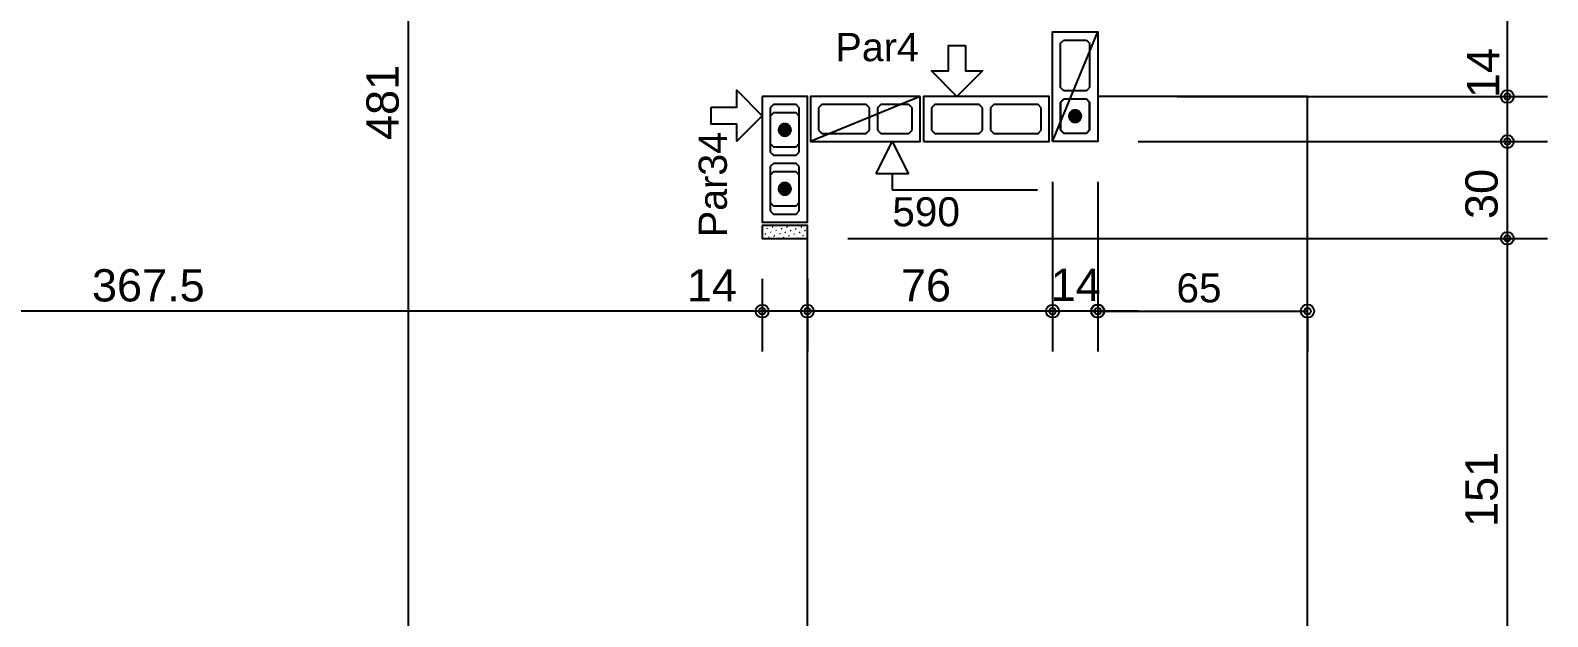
# Model space of a CAD drawing. Extents: x 0 to 119, y 0 to 84.
# Drawn here: x 39.53 to 48.93, y 64.18 to 67.82 of the extents above; entities that cross this region are included whole.
import ezdxf

# ---------------------------------------------------------------- set-up
doc = ezdxf.new("R2010")
doc.units = 0
doc.header["$MEASUREMENT"] = 0
doc.linetypes.add('ESTILO_TQS_0003', pattern=[1.5, 0.5, -0.4, 0.1, -0.5])
doc.linetypes.add('ESTILO_TQS_0005', pattern=[0.4, 0.3, -0.1])
for name, color, linetype in [('20', 1, 'CONTINUOUS'), ('27', 250, 'CONTINUOUS'), ('3', 7, 'CONTINUOUS'), ('35', 255, 'CONTINUOUS')]:
    doc.layers.add(name, color=color, linetype=linetype)
doc.styles.add('TQS_ARIAL', font='arial.ttf')

msp = doc.modelspace()

# ---------------------------------------------------------------- linework, layer by layer
at = {"layer": '20', "color": 1, "linetype": 'Continuous'}
for p, q in [((44.770283, 66.92668), (44.870283, 67.12668)), ((44.870283, 67.12668), (44.970283, 66.92668)), ((44.970283, 66.92668), (44.770283, 66.92668)), ((44.870283, 66.92668), (44.870283, 66.82668)), ((44.870283, 66.82668), (45.770283, 66.82668))]:
    msp.add_line(p, q, dxfattribs=at)
at = {"layer": '27', "color": 250, "linetype": 'ESTILO_TQS_0005'}
for points in [[(45.93366, 67.44168), (45.91366, 67.46168), (45.91366, 67.73668), (45.93366, 67.75668), (46.07366, 67.75668), (46.09366, 67.73668), (46.09366, 67.46168), (46.07366, 67.44168), (45.93366, 67.44168)], [(44.133704, 67.356678), (44.113704, 67.336678), (44.113704, 67.061678), (44.133704, 67.041678), (44.273704, 67.041678), (44.293704, 67.061678), (44.293704, 67.336678), (44.273704, 67.356678), (44.133704, 67.356678)], [(44.728704, 67.33668), (44.708704, 67.35668), (44.433704, 67.35668), (44.413704, 67.33668), (44.413704, 67.19668), (44.433704, 67.17668), (44.708704, 67.17668), (44.728704, 67.19668), (44.728704, 67.33668)], [(44.993704, 67.33668), (44.973704, 67.35668), (44.798704, 67.35668), (44.778704, 67.33668), (44.778704, 67.19668), (44.798704, 67.17668), (44.973704, 67.17668), (44.993704, 67.19668), (44.993704, 67.33668)], [(45.113704, 67.19668), (45.133704, 67.17668), (45.408704, 67.17668), (45.428704, 67.19668), (45.428704, 67.33668), (45.408704, 67.35668), (45.133704, 67.35668), (45.113704, 67.33668), (45.113704, 67.19668)], [(45.478704, 67.19668), (45.498704, 67.17668), (45.773704, 67.17668), (45.793704, 67.19668), (45.793704, 67.33668), (45.773704, 67.35668), (45.498704, 67.35668), (45.478704, 67.33668), (45.478704, 67.19668)], [(45.93366, 67.17668), (45.91366, 67.19668), (45.91366, 67.37168), (45.93366, 67.39168), (46.07366, 67.39168), (46.09366, 67.37168), (46.09366, 67.19668), (46.07366, 67.17668), (45.93366, 67.17668)], [(44.133704, 66.991678), (44.113704, 66.971678), (44.113704, 66.696678), (44.133704, 66.676678), (44.273704, 66.676678), (44.293704, 66.696678), (44.293704, 66.971678), (44.273704, 66.991678), (44.133704, 66.991678)]]:
    msp.add_lwpolyline(points, dxfattribs=at)
at = {"layer": '3', "color": 7, "linetype": 'Continuous'}
for p, q in [((45.86366, 67.12668), (46.14366, 67.80668)), ((45.043704, 67.40668), (44.363704, 67.12668)), ((45.93366, 67.38918), (45.91366, 67.36918)), ((45.91366, 67.36918), (45.91366, 67.19918)), ((46.07366, 67.38918), (45.93366, 67.38918)), ((46.09366, 67.36918), (46.07366, 67.38918)), ((46.09366, 67.19918), (46.09366, 67.36918)), ((44.133704, 67.304178), (44.113704, 67.284178)), ((44.113704, 67.284178), (44.113704, 67.114178)), ((44.273704, 67.304178), (44.133704, 67.304178)), ((44.293704, 67.284178), (44.273704, 67.304178)), ((44.293704, 67.114178), (44.293704, 67.284178)), ((45.91366, 67.19918), (45.93366, 67.17918)), ((45.93366, 67.17918), (46.07366, 67.17918)), ((46.07366, 67.17918), (46.09366, 67.19918)), ((44.113704, 67.114178), (44.133704, 67.094178)), ((44.133704, 67.094178), (44.273704, 67.094178)), ((44.273704, 67.094178), (44.293704, 67.114178)), ((44.133704, 66.939178), (44.113704, 66.919178)), ((44.113704, 66.919178), (44.113704, 66.749178)), ((44.273704, 66.939178), (44.133704, 66.939178)), ((44.293704, 66.919178), (44.273704, 66.939178)), ((44.293704, 66.749178), (44.293704, 66.919178)), ((44.113704, 66.749178), (44.133704, 66.729178)), ((44.133704, 66.729178), (44.273704, 66.729178)), ((44.273704, 66.729178), (44.293704, 66.749178)), ((44.075316, 66.606678), (44.075316, 66.606678)), ((44.079961, 66.602034), (44.079961, 66.602034)), ((44.11951, 66.606678), (44.11951, 66.606678)), ((44.125304, 66.600885), (44.128839, 66.597349)), ((44.163704, 66.606678), (44.163704, 66.606678)), ((44.207898, 66.606678), (44.207898, 66.606678)), ((44.214399, 66.600177), (44.217935, 66.596642)), ((44.252093, 66.606678), (44.252093, 66.606678)), ((44.296287, 66.606678), (44.296287, 66.606678)), ((44.303141, 66.599824), (44.306677, 66.596288)), ((44.340481, 66.606678), (44.340481, 66.606678)), ((44.063704, 66.574096), (44.063704, 66.574096)), ((44.063704, 66.529902), (44.063704, 66.529902)), ((44.080756, 66.557044), (44.084292, 66.553508)), ((44.091805, 66.59019), (44.09534, 66.586654)), ((44.103207, 66.534593), (44.106742, 66.531058)), ((44.114255, 66.567739), (44.117791, 66.564203)), ((44.136706, 66.545288), (44.140241, 66.541753)), ((44.141832, 66.584356), (44.141832, 66.584356)), ((44.147754, 66.578434), (44.15129, 66.574898)), ((44.170205, 66.555983), (44.173741, 66.552448)), ((44.181254, 66.589129), (44.184789, 66.585593)), ((44.192656, 66.533533), (44.196191, 66.529997)), ((44.203704, 66.566678), (44.20724, 66.563143)), ((44.226155, 66.544228), (44.22969, 66.540692)), ((44.23685, 66.577727), (44.240385, 66.574191)), ((44.259301, 66.555276), (44.262836, 66.551741)), ((44.265576, 66.549001), (44.265576, 66.549001)), ((44.269996, 66.588775), (44.273531, 66.58524)), ((44.281751, 66.532826), (44.285287, 66.52929)), ((44.292446, 66.566325), (44.295982, 66.562789)), ((44.314897, 66.543874), (44.318432, 66.540339)), ((44.325592, 66.577373), (44.329127, 66.573838)), ((44.327448, 66.531323), (44.327448, 66.531323)), ((44.343704, 63.506681), (44.343704, 66.526678))]:
    msp.add_line(p, q, dxfattribs=at)
for points in [[(45.86366, 67.12668), (45.86366, 67.80668), (46.14366, 67.80668), (46.14366, 67.12668), (45.86366, 67.12668)], [(45.323862, 67.722627), (45.323862, 67.564654), (45.429178, 67.564654), (45.271204, 67.40668), (45.113231, 67.564654), (45.218546, 67.564654), (45.218546, 67.722627), (45.323862, 67.722627)], [(43.747757, 67.340001), (43.905731, 67.340001), (43.905731, 67.445317), (44.063704, 67.287343), (43.905731, 67.12937), (43.905731, 67.234685), (43.747757, 67.234685), (43.747757, 67.340001)], [(44.063704, 67.406678), (44.063704, 66.626678), (44.343704, 66.626678), (44.343704, 67.406678), (44.063704, 67.406678)], [(45.043704, 67.40668), (44.363704, 67.40668), (44.363704, 67.12668), (45.043704, 67.12668), (45.043704, 67.40668)], [(45.063704, 67.12668), (45.843704, 67.12668), (45.843704, 67.40668), (45.063704, 67.40668), (45.063704, 67.12668)], [(46.543704, 62.326684), (47.443704, 62.326684), (47.443704, 67.406684), (46.14366, 67.406677)], [(46.00366, 67.28478), (46.003721, 67.284777), (46.003781, 67.284768), (46.00384, 67.284752), (46.003897, 67.284731), (46.003951, 67.284705), (46.004003, 67.284672), (46.004051, 67.284635), (46.004095, 67.284593), (46.004134, 67.284547), (46.004169, 67.284497), (46.004199, 67.284444), (46.004223, 67.284388), (46.004241, 67.28433), (46.004253, 67.284271), (46.004259, 67.28421), (46.004259, 67.28415), (46.004253, 67.284089), (46.004241, 67.28403), (46.004223, 67.283972), (46.004199, 67.283916), (46.004169, 67.283863), (46.004134, 67.283813), (46.004095, 67.283767), (46.004051, 67.283725), (46.004003, 67.283688), (46.003951, 67.283655), (46.003897, 67.283629), (46.00384, 67.283608), (46.003781, 67.283592), (46.003721, 67.283583), (46.00366, 67.28358), (46.00366, 67.32198), (45.999836, 67.321786), (45.996051, 67.321206), (45.992344, 67.320246), (45.988753, 67.318917), (45.985316, 67.31723), (45.982066, 67.315205), (45.979038, 67.312861), (45.976263, 67.310223), (45.973769, 67.307318), (45.971581, 67.304175), (45.969723, 67.300827), (45.968213, 67.297308), (45.967067, 67.293655), (45.966296, 67.289904), (45.965909, 67.286095), (45.965909, 67.282265), (45.966296, 67.278456), (45.967067, 67.274705), (45.968213, 67.271052), (45.969723, 67.267533), (45.971581, 67.264185), (45.973769, 67.261042), (45.976263, 67.258137), (45.979038, 67.255499), (45.982066, 67.253155), (45.985316, 67.25113), (45.988753, 67.249443), (45.992344, 67.248114), (45.996051, 67.247154), (45.999836, 67.246574), (46.00366, 67.24638), (46.00366, 67.28478)], [(46.00366, 67.28358), (46.003599, 67.283583), (46.003539, 67.283592), (46.00348, 67.283608), (46.003423, 67.283629), (46.003369, 67.283655), (46.003317, 67.283688), (46.003269, 67.283725), (46.003225, 67.283767), (46.003186, 67.283813), (46.003151, 67.283863), (46.003121, 67.283916), (46.003097, 67.283972), (46.003079, 67.28403), (46.003067, 67.284089), (46.003061, 67.28415), (46.003061, 67.28421), (46.003067, 67.284271), (46.003079, 67.28433), (46.003097, 67.284388), (46.003121, 67.284444), (46.003151, 67.284497), (46.003186, 67.284547), (46.003225, 67.284593), (46.003269, 67.284635), (46.003317, 67.284672), (46.003369, 67.284705), (46.003423, 67.284731), (46.00348, 67.284752), (46.003539, 67.284768), (46.003599, 67.284777), (46.00366, 67.28478), (46.00366, 67.24638), (46.007484, 67.246574), (46.011269, 67.247154), (46.014976, 67.248114), (46.018567, 67.249443), (46.022004, 67.25113), (46.025254, 67.253155), (46.028282, 67.255499), (46.031057, 67.258137), (46.033551, 67.261042), (46.035739, 67.264185), (46.037597, 67.267533), (46.039107, 67.271052), (46.040253, 67.274705), (46.041024, 67.278456), (46.041411, 67.282265), (46.041411, 67.286095), (46.041024, 67.289904), (46.040253, 67.293655), (46.039107, 67.297308), (46.037597, 67.300827), (46.035739, 67.304175), (46.033551, 67.307318), (46.031057, 67.310223), (46.028282, 67.312861), (46.025254, 67.315205), (46.022004, 67.31723), (46.018567, 67.318917), (46.014976, 67.320246), (46.011269, 67.321206), (46.007484, 67.321786), (46.00366, 67.32198), (46.00366, 67.28358)], [(44.203704, 67.199778), (44.203765, 67.199775), (44.203825, 67.199766), (44.203884, 67.199751), (44.203941, 67.19973), (44.203995, 67.199703), (44.204047, 67.199671), (44.204095, 67.199634), (44.204139, 67.199592), (44.204179, 67.199546), (44.204213, 67.199496), (44.204243, 67.199443), (44.204267, 67.199387), (44.204285, 67.199329), (44.204297, 67.199269), (44.204304, 67.199209), (44.204304, 67.199148), (44.204297, 67.199087), (44.204285, 67.199028), (44.204267, 67.19897), (44.204243, 67.198914), (44.204213, 67.198861), (44.204179, 67.198811), (44.204139, 67.198765), (44.204095, 67.198723), (44.204047, 67.198686), (44.203995, 67.198654), (44.203941, 67.198627), (44.203884, 67.198606), (44.203825, 67.198591), (44.203765, 67.198581), (44.203704, 67.198578), (44.203704, 67.236978), (44.19988, 67.236784), (44.196095, 67.236205), (44.192388, 67.235245), (44.188798, 67.233915), (44.18536, 67.232229), (44.18211, 67.230203), (44.179082, 67.227859), (44.176307, 67.225221), (44.173813, 67.222316), (44.171626, 67.219173), (44.169767, 67.215825), (44.168257, 67.212306), (44.167111, 67.208653), (44.16634, 67.204902), (44.165953, 67.201093), (44.165953, 67.197264), (44.16634, 67.193454), (44.167111, 67.189704), (44.168257, 67.18605), (44.169767, 67.182531), (44.171626, 67.179183), (44.173813, 67.176041), (44.176307, 67.173135), (44.179082, 67.170497), (44.18211, 67.168153), (44.18536, 67.166128), (44.188798, 67.164442), (44.192388, 67.163112), (44.196095, 67.162152), (44.19988, 67.161572), (44.203704, 67.161378), (44.203704, 67.199778)], [(44.203704, 67.198578), (44.203644, 67.198581), (44.203584, 67.198591), (44.203525, 67.198606), (44.203468, 67.198627), (44.203413, 67.198654), (44.203362, 67.198686), (44.203313, 67.198723), (44.203269, 67.198765), (44.20323, 67.198811), (44.203195, 67.198861), (44.203166, 67.198914), (44.203142, 67.19897), (44.203123, 67.199028), (44.203111, 67.199087), (44.203105, 67.199148), (44.203105, 67.199209), (44.203111, 67.199269), (44.203123, 67.199329), (44.203142, 67.199387), (44.203166, 67.199443), (44.203195, 67.199496), (44.20323, 67.199546), (44.203269, 67.199592), (44.203313, 67.199634), (44.203362, 67.199671), (44.203413, 67.199703), (44.203468, 67.19973), (44.203525, 67.199751), (44.203584, 67.199766), (44.203644, 67.199775), (44.203704, 67.199778), (44.203704, 67.161378), (44.207528, 67.161572), (44.211313, 67.162152), (44.21502, 67.163112), (44.218611, 67.164442), (44.222049, 67.166128), (44.225298, 67.168153), (44.228326, 67.170497), (44.231101, 67.173135), (44.233596, 67.176041), (44.235783, 67.179183), (44.237641, 67.182531), (44.239151, 67.18605), (44.240298, 67.189704), (44.241068, 67.193454), (44.241456, 67.197264), (44.241456, 67.201093), (44.241068, 67.204902), (44.240298, 67.208653), (44.239151, 67.212306), (44.237641, 67.215825), (44.235783, 67.219173), (44.233596, 67.222316), (44.231101, 67.225221), (44.228326, 67.227859), (44.225298, 67.230203), (44.222049, 67.232229), (44.218611, 67.233915), (44.21502, 67.235245), (44.211313, 67.236205), (44.207528, 67.236784), (44.203704, 67.236978), (44.203704, 67.198578)], [(44.203704, 66.834778), (44.203765, 66.834775), (44.203825, 66.834766), (44.203884, 66.834751), (44.203941, 66.83473), (44.203995, 66.834703), (44.204047, 66.834671), (44.204095, 66.834634), (44.204139, 66.834592), (44.204179, 66.834546), (44.204213, 66.834496), (44.204243, 66.834443), (44.204267, 66.834387), (44.204285, 66.834329), (44.204297, 66.834269), (44.204304, 66.834209), (44.204304, 66.834148), (44.204297, 66.834087), (44.204285, 66.834028), (44.204267, 66.83397), (44.204243, 66.833914), (44.204213, 66.833861), (44.204179, 66.833811), (44.204139, 66.833765), (44.204095, 66.833723), (44.204047, 66.833686), (44.203995, 66.833654), (44.203941, 66.833627), (44.203884, 66.833606), (44.203825, 66.833591), (44.203765, 66.833581), (44.203704, 66.833578), (44.203704, 66.871978), (44.19988, 66.871784), (44.196095, 66.871205), (44.192388, 66.870245), (44.188798, 66.868915), (44.18536, 66.867229), (44.18211, 66.865203), (44.179082, 66.862859), (44.176307, 66.860221), (44.173813, 66.857316), (44.171626, 66.854173), (44.169767, 66.850825), (44.168257, 66.847306), (44.167111, 66.843653), (44.16634, 66.839902), (44.165953, 66.836093), (44.165953, 66.832264), (44.16634, 66.828454), (44.167111, 66.824704), (44.168257, 66.82105), (44.169767, 66.817531), (44.171626, 66.814183), (44.173813, 66.811041), (44.176307, 66.808135), (44.179082, 66.805497), (44.18211, 66.803153), (44.18536, 66.801128), (44.188798, 66.799442), (44.192388, 66.798112), (44.196095, 66.797152), (44.19988, 66.796572), (44.203704, 66.796378), (44.203704, 66.834778)], [(44.203704, 66.833578), (44.203644, 66.833581), (44.203584, 66.833591), (44.203525, 66.833606), (44.203468, 66.833627), (44.203413, 66.833654), (44.203362, 66.833686), (44.203313, 66.833723), (44.203269, 66.833765), (44.20323, 66.833811), (44.203195, 66.833861), (44.203166, 66.833914), (44.203142, 66.83397), (44.203123, 66.834028), (44.203111, 66.834087), (44.203105, 66.834148), (44.203105, 66.834209), (44.203111, 66.834269), (44.203123, 66.834329), (44.203142, 66.834387), (44.203166, 66.834443), (44.203195, 66.834496), (44.20323, 66.834546), (44.203269, 66.834592), (44.203313, 66.834634), (44.203362, 66.834671), (44.203413, 66.834703), (44.203468, 66.83473), (44.203525, 66.834751), (44.203584, 66.834766), (44.203644, 66.834775), (44.203704, 66.834778), (44.203704, 66.796378), (44.207528, 66.796572), (44.211313, 66.797152), (44.21502, 66.798112), (44.218611, 66.799442), (44.222049, 66.801128), (44.225298, 66.803153), (44.228326, 66.805497), (44.231101, 66.808135), (44.233596, 66.811041), (44.235783, 66.814183), (44.237641, 66.817531), (44.239151, 66.82105), (44.240298, 66.824704), (44.241068, 66.828454), (44.241456, 66.832264), (44.241456, 66.836093), (44.241068, 66.839902), (44.240298, 66.843653), (44.239151, 66.847306), (44.237641, 66.850825), (44.235783, 66.854173), (44.233596, 66.857316), (44.231101, 66.860221), (44.228326, 66.862859), (44.225298, 66.865203), (44.222049, 66.867229), (44.218611, 66.868915), (44.21502, 66.870245), (44.211313, 66.871205), (44.207528, 66.871784), (44.203704, 66.871978), (44.203704, 66.833578)], [(44.063704, 66.606678), (44.063704, 66.526678), (44.343704, 66.526678), (44.343704, 66.606678), (44.063704, 66.606678)]]:
    msp.add_lwpolyline(points, dxfattribs=at)
for centre in [(46.00366, 67.28418), (44.203704, 67.199178), (44.203704, 66.834178)]:
    msp.add_circle(centre, 0.0372, dxfattribs=at)
for points in [[(45.965909, 67.286095), (45.965909, 67.282265), (45.966296, 67.289904)], [(45.965909, 67.282265), (45.966296, 67.278456), (45.966296, 67.289904)], [(45.966296, 67.289904), (45.966296, 67.278456), (45.967067, 67.293655)], [(45.966296, 67.278456), (45.967067, 67.274705), (45.967067, 67.293655)], [(45.967067, 67.293655), (45.967067, 67.274705), (45.968213, 67.297308)], [(45.967067, 67.274705), (45.968213, 67.271052), (45.968213, 67.297308)], [(45.968213, 67.297308), (45.968213, 67.271052), (45.969723, 67.300827)], [(45.968213, 67.271052), (45.969723, 67.267533), (45.969723, 67.300827)], [(45.969723, 67.300827), (45.969723, 67.267533), (45.971581, 67.304175)], [(45.969723, 67.267533), (45.971581, 67.264185), (45.971581, 67.304175)], [(45.971581, 67.304175), (45.971581, 67.264185), (45.973769, 67.307318)], [(45.971581, 67.264185), (45.973769, 67.261042), (45.973769, 67.307318)], [(45.973769, 67.307318), (45.973769, 67.261042), (45.976263, 67.310223)], [(45.973769, 67.261042), (45.976263, 67.258137), (45.976263, 67.310223)], [(45.976263, 67.310223), (45.976263, 67.258137), (45.979038, 67.312861)], [(45.976263, 67.258137), (45.979038, 67.255499), (45.979038, 67.312861)], [(45.979038, 67.312861), (45.979038, 67.255499), (45.982066, 67.315205)], [(45.979038, 67.255499), (45.982066, 67.253155), (45.982066, 67.315205)], [(45.982066, 67.315205), (45.982066, 67.253155), (45.985316, 67.31723)], [(45.982066, 67.253155), (45.985316, 67.25113), (45.985316, 67.31723)], [(45.985316, 67.31723), (45.985316, 67.25113), (45.988753, 67.318917)], [(45.985316, 67.25113), (45.988753, 67.249443), (45.988753, 67.318917)], [(45.988753, 67.318917), (45.988753, 67.249443), (45.992344, 67.320246)], [(45.988753, 67.249443), (45.992344, 67.248114), (45.992344, 67.320246)], [(45.992344, 67.320246), (45.992344, 67.248114), (45.996051, 67.321206)], [(45.992344, 67.248114), (45.996051, 67.247154), (45.996051, 67.321206)], [(45.999836, 67.246574), (45.999836, 67.321786), (45.996051, 67.247154)], [(45.996051, 67.321206), (45.996051, 67.247154), (45.999836, 67.321786)], [(45.999836, 67.246574), (46.00366, 67.28478), (46.00366, 67.32198)], [(45.999836, 67.246574), (46.00366, 67.32198), (45.999836, 67.321786)], [(45.999836, 67.246574), (46.00366, 67.24638), (46.00366, 67.28478)], [(46.003225, 67.283767), (46.00366, 67.28358), (46.003186, 67.283813)], [(46.00366, 67.28358), (46.00366, 67.28358), (46.003186, 67.283813)], [(46.003186, 67.283813), (46.00366, 67.28358), (46.003186, 67.283813)], [(46.00366, 67.28358), (46.00366, 67.28358), (46.003186, 67.283813)], [(46.003186, 67.283813), (46.00366, 67.28358), (46.003186, 67.283813)], [(46.00366, 67.28358), (46.00366, 67.28358), (46.003186, 67.283813)], [(46.003269, 67.283725), (46.00366, 67.28358), (46.003225, 67.283767)], [(46.00366, 67.28358), (46.00366, 67.28358), (46.003225, 67.283767)], [(46.003225, 67.283767), (46.00366, 67.28358), (46.003225, 67.283767)], [(46.00366, 67.28358), (46.00366, 67.28358), (46.003225, 67.283767)], [(46.003317, 67.283688), (46.00366, 67.28358), (46.003269, 67.283725)], [(46.00366, 67.28358), (46.00366, 67.28358), (46.003269, 67.283725)], [(46.003369, 67.283655), (46.00366, 67.28358), (46.003317, 67.283688)], [(46.00366, 67.28358), (46.00366, 67.28358), (46.003317, 67.283688)], [(46.00348, 67.283608), (46.00366, 67.28358), (46.003369, 67.283655)], [(46.00366, 67.28358), (46.00366, 67.28358), (46.003369, 67.283655)], [(46.00366, 67.28358), (46.00366, 67.28358), (46.00348, 67.283608)], [(46.00366, 67.28358), (46.00366, 67.28358), (46.00348, 67.283608)], [(46.00366, 67.28358), (46.007484, 67.321786), (46.00366, 67.32198)], [(46.00366, 67.28358), (46.00366, 67.24638), (46.007484, 67.321786)], [(46.00366, 67.24638), (46.007484, 67.246574), (46.007484, 67.321786)], [(46.00366, 67.28478), (46.004134, 67.284547), (46.00366, 67.28478)], [(46.004134, 67.284547), (46.004134, 67.284547), (46.00366, 67.28478)], [(46.00366, 67.28478), (46.004134, 67.284547), (46.00366, 67.28478)], [(46.004134, 67.284547), (46.004134, 67.284547), (46.00366, 67.28478)], [(46.00366, 67.28478), (46.004134, 67.284547), (46.00366, 67.28478)], [(46.004134, 67.284547), (46.004095, 67.284593), (46.00366, 67.28478)], [(46.00366, 67.28478), (46.004095, 67.284593), (46.00366, 67.28478)], [(46.004095, 67.284593), (46.004095, 67.284593), (46.00366, 67.28478)], [(46.00366, 67.28478), (46.004095, 67.284593), (46.00366, 67.28478)], [(46.004095, 67.284593), (46.004051, 67.284635), (46.00366, 67.28478)], [(46.00366, 67.28478), (46.004051, 67.284635), (46.00366, 67.28478)], [(46.004051, 67.284635), (46.004003, 67.284672), (46.00366, 67.28478)], [(46.00366, 67.28478), (46.004003, 67.284672), (46.00366, 67.28478)], [(46.004003, 67.284672), (46.003951, 67.284705), (46.00366, 67.28478)], [(46.00366, 67.28478), (46.003951, 67.284705), (46.00366, 67.28478)], [(46.003951, 67.284705), (46.00384, 67.284752), (46.00366, 67.28478)], [(46.00366, 67.28478), (46.00384, 67.284752), (46.00366, 67.28478)], [(46.00384, 67.284752), (46.00366, 67.28478), (46.00366, 67.28478)], [(46.00366, 67.28478), (46.00366, 67.28478), (46.00366, 67.28478)], [(46.00366, 67.28478), (46.00366, 67.28478), (46.00366, 67.28478)], [(46.00366, 67.28478), (46.00366, 67.28478), (46.00366, 67.28478)], [(46.00366, 67.28478), (46.00366, 67.28478), (46.00366, 67.28478)], [(46.00366, 67.28478), (46.00366, 67.28478), (46.00366, 67.28478)], [(46.00366, 67.28478), (46.00366, 67.28478), (46.00366, 67.28478)], [(46.00366, 67.28478), (46.00366, 67.28478), (46.00366, 67.28478)], [(46.00366, 67.28478), (46.00366, 67.28478), (46.00366, 67.28478)], [(46.00366, 67.28478), (46.00366, 67.28478), (46.00366, 67.28478)], [(46.00366, 67.28478), (46.00366, 67.28478), (46.00366, 67.28478)], [(46.00366, 67.28478), (46.00366, 67.28478), (46.00366, 67.28478)], [(46.00366, 67.28478), (46.00366, 67.28478), (46.00366, 67.28478)], [(46.00366, 67.28358), (46.00366, 67.28358), (46.00366, 67.28358)], [(46.00366, 67.28358), (46.00366, 67.28358), (46.00366, 67.28358)], [(46.00366, 67.28358), (46.00366, 67.28358), (46.00366, 67.28358)], [(46.00366, 67.28358), (46.00366, 67.28358), (46.00366, 67.28358)], [(46.00366, 67.28358), (46.00366, 67.28358), (46.00366, 67.28358)], [(46.00366, 67.28358), (46.00366, 67.28358), (46.00366, 67.28358)], [(46.00366, 67.28358), (46.00366, 67.28358), (46.00366, 67.28358)], [(46.00366, 67.28358), (46.00366, 67.28358), (46.00366, 67.28358)], [(46.00366, 67.28358), (46.00366, 67.28358), (46.00366, 67.28358)], [(46.00366, 67.28358), (46.00366, 67.28358), (46.00366, 67.28358)], [(46.00366, 67.28358), (46.00366, 67.28358), (46.00366, 67.28358)], [(46.00366, 67.28358), (46.00366, 67.28358), (46.00366, 67.28358)], [(46.007484, 67.321786), (46.007484, 67.246574), (46.011269, 67.321206)], [(46.007484, 67.246574), (46.011269, 67.247154), (46.011269, 67.321206)], [(46.011269, 67.321206), (46.011269, 67.247154), (46.014976, 67.320246)], [(46.011269, 67.247154), (46.014976, 67.248114), (46.014976, 67.320246)], [(46.014976, 67.320246), (46.014976, 67.248114), (46.018567, 67.318917)], [(46.014976, 67.248114), (46.018567, 67.249443), (46.018567, 67.318917)], [(46.018567, 67.318917), (46.018567, 67.249443), (46.022004, 67.31723)], [(46.018567, 67.249443), (46.022004, 67.25113), (46.022004, 67.31723)], [(46.022004, 67.31723), (46.022004, 67.25113), (46.025254, 67.315205)], [(46.022004, 67.25113), (46.025254, 67.253155), (46.025254, 67.315205)], [(46.025254, 67.315205), (46.025254, 67.253155), (46.028282, 67.312861)], [(46.025254, 67.253155), (46.028282, 67.255499), (46.028282, 67.312861)], [(46.028282, 67.312861), (46.028282, 67.255499), (46.031057, 67.310223)], [(46.028282, 67.255499), (46.031057, 67.258137), (46.031057, 67.310223)], [(46.031057, 67.310223), (46.031057, 67.258137), (46.033551, 67.307318)], [(46.031057, 67.258137), (46.033551, 67.261042), (46.033551, 67.307318)], [(46.033551, 67.307318), (46.033551, 67.261042), (46.035739, 67.304175)], [(46.033551, 67.261042), (46.035739, 67.264185), (46.035739, 67.304175)], [(46.035739, 67.304175), (46.035739, 67.264185), (46.037597, 67.300827)], [(46.035739, 67.264185), (46.037597, 67.267533), (46.037597, 67.300827)], [(46.037597, 67.300827), (46.037597, 67.267533), (46.039107, 67.297308)], [(46.037597, 67.267533), (46.039107, 67.271052), (46.039107, 67.297308)], [(46.039107, 67.297308), (46.039107, 67.271052), (46.040253, 67.293655)], [(46.039107, 67.271052), (46.040253, 67.274705), (46.040253, 67.293655)], [(46.040253, 67.293655), (46.040253, 67.274705), (46.041024, 67.289904)], [(46.040253, 67.274705), (46.041024, 67.278456), (46.041024, 67.289904)], [(46.041024, 67.289904), (46.041024, 67.278456), (46.041411, 67.286095)], [(46.041024, 67.278456), (46.041411, 67.282265), (46.041411, 67.286095)], [(44.165953, 67.201093), (44.165953, 67.197264), (44.16634, 67.204902)], [(44.165953, 67.197264), (44.16634, 67.193454), (44.16634, 67.204902)], [(44.16634, 67.204902), (44.16634, 67.193454), (44.167111, 67.208653)], [(44.16634, 67.193454), (44.167111, 67.189704), (44.167111, 67.208653)], [(44.167111, 67.208653), (44.167111, 67.189704), (44.168257, 67.212306)], [(44.167111, 67.189704), (44.168257, 67.18605), (44.168257, 67.212306)], [(44.168257, 67.212306), (44.168257, 67.18605), (44.169767, 67.215825)], [(44.168257, 67.18605), (44.169767, 67.182531), (44.169767, 67.215825)], [(44.169767, 67.215825), (44.169767, 67.182531), (44.171626, 67.219173)], [(44.169767, 67.182531), (44.171626, 67.179183), (44.171626, 67.219173)], [(44.171626, 67.219173), (44.171626, 67.179183), (44.173813, 67.222316)], [(44.171626, 67.179183), (44.173813, 67.176041), (44.173813, 67.222316)], [(44.173813, 67.222316), (44.173813, 67.176041), (44.176307, 67.225221)], [(44.173813, 67.176041), (44.176307, 67.173135), (44.176307, 67.225221)], [(44.176307, 67.225221), (44.176307, 67.173135), (44.179082, 67.227859)], [(44.176307, 67.173135), (44.179082, 67.170497), (44.179082, 67.227859)], [(44.179082, 67.227859), (44.179082, 67.170497), (44.18211, 67.230203)], [(44.179082, 67.170497), (44.18211, 67.168153), (44.18211, 67.230203)], [(44.18211, 67.230203), (44.18211, 67.168153), (44.18536, 67.232229)], [(44.18211, 67.168153), (44.18536, 67.166128), (44.18536, 67.232229)], [(44.18536, 67.232229), (44.18536, 67.166128), (44.188798, 67.233915)], [(44.18536, 67.166128), (44.188798, 67.164442), (44.188798, 67.233915)], [(44.188798, 67.233915), (44.188798, 67.164442), (44.192388, 67.235245)], [(44.188798, 67.164442), (44.192388, 67.163112), (44.192388, 67.235245)], [(44.192388, 67.235245), (44.192388, 67.163112), (44.196095, 67.236205)], [(44.192388, 67.163112), (44.196095, 67.162152), (44.196095, 67.236205)], [(44.19988, 67.161572), (44.19988, 67.236784), (44.196095, 67.162152)], [(44.196095, 67.236205), (44.196095, 67.162152), (44.19988, 67.236784)], [(44.19988, 67.161572), (44.203704, 67.199778), (44.203704, 67.236978)], [(44.19988, 67.161572), (44.203704, 67.236978), (44.19988, 67.236784)], [(44.19988, 67.161572), (44.203704, 67.161378), (44.203704, 67.199778)], [(44.203269, 67.198765), (44.203704, 67.198578), (44.20323, 67.198811)], [(44.203704, 67.198578), (44.203704, 67.198578), (44.20323, 67.198811)], [(44.20323, 67.198811), (44.203704, 67.198578), (44.20323, 67.198811)], [(44.203704, 67.198578), (44.203704, 67.198578), (44.20323, 67.198811)], [(44.20323, 67.198811), (44.203704, 67.198578), (44.20323, 67.198811)], [(44.203704, 67.198578), (44.203704, 67.198578), (44.20323, 67.198811)], [(44.203313, 67.198723), (44.203704, 67.198578), (44.203269, 67.198765)], [(44.203704, 67.198578), (44.203704, 67.198578), (44.203269, 67.198765)], [(44.203269, 67.198765), (44.203704, 67.198578), (44.203269, 67.198765)], [(44.203704, 67.198578), (44.203704, 67.198578), (44.203269, 67.198765)], [(44.203362, 67.198686), (44.203704, 67.198578), (44.203313, 67.198723)], [(44.203704, 67.198578), (44.203704, 67.198578), (44.203313, 67.198723)], [(44.203413, 67.198654), (44.203704, 67.198578), (44.203362, 67.198686)], [(44.203704, 67.198578), (44.203704, 67.198578), (44.203362, 67.198686)], [(44.203525, 67.198606), (44.203704, 67.198578), (44.203413, 67.198654)], [(44.203704, 67.198578), (44.203704, 67.198578), (44.203413, 67.198654)], [(44.203704, 67.198578), (44.203704, 67.198578), (44.203525, 67.198606)], [(44.203704, 67.198578), (44.203704, 67.198578), (44.203525, 67.198606)], [(44.203704, 67.198578), (44.207528, 67.236784), (44.203704, 67.236978)], [(44.203704, 67.198578), (44.203704, 67.161378), (44.207528, 67.236784)], [(44.203704, 67.161378), (44.207528, 67.161572), (44.207528, 67.236784)], [(44.203704, 67.199778), (44.204179, 67.199546), (44.203704, 67.199778)], [(44.204179, 67.199546), (44.204179, 67.199546), (44.203704, 67.199778)], [(44.203704, 67.199778), (44.204179, 67.199546), (44.203704, 67.199778)], [(44.204179, 67.199546), (44.204179, 67.199546), (44.203704, 67.199778)], [(44.203704, 67.199778), (44.204179, 67.199546), (44.203704, 67.199778)], [(44.204179, 67.199546), (44.204139, 67.199592), (44.203704, 67.199778)], [(44.203704, 67.199778), (44.204139, 67.199592), (44.203704, 67.199778)], [(44.204139, 67.199592), (44.204139, 67.199592), (44.203704, 67.199778)], [(44.203704, 67.199778), (44.204139, 67.199592), (44.203704, 67.199778)], [(44.204139, 67.199592), (44.204095, 67.199634), (44.203704, 67.199778)], [(44.203704, 67.199778), (44.204095, 67.199634), (44.203704, 67.199778)], [(44.204095, 67.199634), (44.204047, 67.199671), (44.203704, 67.199778)], [(44.203704, 67.199778), (44.204047, 67.199671), (44.203704, 67.199778)], [(44.204047, 67.199671), (44.203995, 67.199703), (44.203704, 67.199778)], [(44.203704, 67.199778), (44.203995, 67.199703), (44.203704, 67.199778)], [(44.203995, 67.199703), (44.203884, 67.199751), (44.203704, 67.199778)], [(44.203704, 67.199778), (44.203884, 67.199751), (44.203704, 67.199778)], [(44.203884, 67.199751), (44.203704, 67.199778), (44.203704, 67.199778)], [(44.203704, 67.199778), (44.203704, 67.199778), (44.203704, 67.199778)], [(44.203704, 67.199778), (44.203704, 67.199778), (44.203704, 67.199778)], [(44.203704, 67.199778), (44.203704, 67.199778), (44.203704, 67.199778)], [(44.203704, 67.199778), (44.203704, 67.199778), (44.203704, 67.199778)], [(44.203704, 67.199778), (44.203704, 67.199778), (44.203704, 67.199778)], [(44.203704, 67.199778), (44.203704, 67.199778), (44.203704, 67.199778)], [(44.203704, 67.199778), (44.203704, 67.199778), (44.203704, 67.199778)], [(44.203704, 67.199778), (44.203704, 67.199778), (44.203704, 67.199778)], [(44.203704, 67.199778), (44.203704, 67.199778), (44.203704, 67.199778)], [(44.203704, 67.199778), (44.203704, 67.199778), (44.203704, 67.199778)], [(44.203704, 67.199778), (44.203704, 67.199778), (44.203704, 67.199778)], [(44.203704, 67.199778), (44.203704, 67.199778), (44.203704, 67.199778)], [(44.203704, 67.198578), (44.203704, 67.198578), (44.203704, 67.198578)], [(44.203704, 67.198578), (44.203704, 67.198578), (44.203704, 67.198578)], [(44.203704, 67.198578), (44.203704, 67.198578), (44.203704, 67.198578)], [(44.203704, 67.198578), (44.203704, 67.198578), (44.203704, 67.198578)], [(44.203704, 67.198578), (44.203704, 67.198578), (44.203704, 67.198578)], [(44.203704, 67.198578), (44.203704, 67.198578), (44.203704, 67.198578)], [(44.203704, 67.198578), (44.203704, 67.198578), (44.203704, 67.198578)], [(44.203704, 67.198578), (44.203704, 67.198578), (44.203704, 67.198578)], [(44.203704, 67.198578), (44.203704, 67.198578), (44.203704, 67.198578)], [(44.203704, 67.198578), (44.203704, 67.198578), (44.203704, 67.198578)], [(44.203704, 67.198578), (44.203704, 67.198578), (44.203704, 67.198578)], [(44.203704, 67.198578), (44.203704, 67.198578), (44.203704, 67.198578)], [(44.207528, 67.236784), (44.207528, 67.161572), (44.211313, 67.236205)], [(44.207528, 67.161572), (44.211313, 67.162152), (44.211313, 67.236205)], [(44.211313, 67.236205), (44.211313, 67.162152), (44.21502, 67.235245)], [(44.211313, 67.162152), (44.21502, 67.163112), (44.21502, 67.235245)], [(44.21502, 67.235245), (44.21502, 67.163112), (44.218611, 67.233915)], [(44.21502, 67.163112), (44.218611, 67.164442), (44.218611, 67.233915)], [(44.218611, 67.233915), (44.218611, 67.164442), (44.222049, 67.232229)], [(44.218611, 67.164442), (44.222049, 67.166128), (44.222049, 67.232229)], [(44.222049, 67.232229), (44.222049, 67.166128), (44.225298, 67.230203)], [(44.222049, 67.166128), (44.225298, 67.168153), (44.225298, 67.230203)], [(44.225298, 67.230203), (44.225298, 67.168153), (44.228326, 67.227859)], [(44.225298, 67.168153), (44.228326, 67.170497), (44.228326, 67.227859)], [(44.228326, 67.227859), (44.228326, 67.170497), (44.231101, 67.225221)], [(44.228326, 67.170497), (44.231101, 67.173135), (44.231101, 67.225221)], [(44.231101, 67.225221), (44.231101, 67.173135), (44.233596, 67.222316)], [(44.231101, 67.173135), (44.233596, 67.176041), (44.233596, 67.222316)], [(44.233596, 67.222316), (44.233596, 67.176041), (44.235783, 67.219173)], [(44.233596, 67.176041), (44.235783, 67.179183), (44.235783, 67.219173)], [(44.235783, 67.219173), (44.235783, 67.179183), (44.237641, 67.215825)], [(44.235783, 67.179183), (44.237641, 67.182531), (44.237641, 67.215825)], [(44.237641, 67.215825), (44.237641, 67.182531), (44.239151, 67.212306)], [(44.237641, 67.182531), (44.239151, 67.18605), (44.239151, 67.212306)], [(44.239151, 67.212306), (44.239151, 67.18605), (44.240298, 67.208653)], [(44.239151, 67.18605), (44.240298, 67.189704), (44.240298, 67.208653)], [(44.240298, 67.208653), (44.240298, 67.189704), (44.241068, 67.204902)], [(44.240298, 67.189704), (44.241068, 67.193454), (44.241068, 67.204902)], [(44.241068, 67.204902), (44.241068, 67.193454), (44.241456, 67.201093)], [(44.241068, 67.193454), (44.241456, 67.197264), (44.241456, 67.201093)], [(44.165953, 66.836093), (44.165953, 66.832264), (44.16634, 66.839902)], [(44.165953, 66.832264), (44.16634, 66.828454), (44.16634, 66.839902)], [(44.16634, 66.839902), (44.16634, 66.828454), (44.167111, 66.843653)], [(44.16634, 66.828454), (44.167111, 66.824704), (44.167111, 66.843653)], [(44.167111, 66.843653), (44.167111, 66.824704), (44.168257, 66.847306)], [(44.167111, 66.824704), (44.168257, 66.82105), (44.168257, 66.847306)], [(44.168257, 66.847306), (44.168257, 66.82105), (44.169767, 66.850825)], [(44.168257, 66.82105), (44.169767, 66.817531), (44.169767, 66.850825)], [(44.169767, 66.850825), (44.169767, 66.817531), (44.171626, 66.854173)], [(44.169767, 66.817531), (44.171626, 66.814183), (44.171626, 66.854173)], [(44.171626, 66.854173), (44.171626, 66.814183), (44.173813, 66.857316)], [(44.171626, 66.814183), (44.173813, 66.811041), (44.173813, 66.857316)], [(44.173813, 66.857316), (44.173813, 66.811041), (44.176307, 66.860221)], [(44.173813, 66.811041), (44.176307, 66.808135), (44.176307, 66.860221)], [(44.176307, 66.860221), (44.176307, 66.808135), (44.179082, 66.862859)], [(44.176307, 66.808135), (44.179082, 66.805497), (44.179082, 66.862859)], [(44.179082, 66.862859), (44.179082, 66.805497), (44.18211, 66.865203)], [(44.179082, 66.805497), (44.18211, 66.803153), (44.18211, 66.865203)], [(44.18211, 66.865203), (44.18211, 66.803153), (44.18536, 66.867229)], [(44.18211, 66.803153), (44.18536, 66.801128), (44.18536, 66.867229)], [(44.18536, 66.867229), (44.18536, 66.801128), (44.188798, 66.868915)], [(44.18536, 66.801128), (44.188798, 66.799442), (44.188798, 66.868915)], [(44.188798, 66.868915), (44.188798, 66.799442), (44.192388, 66.870245)], [(44.188798, 66.799442), (44.192388, 66.798112), (44.192388, 66.870245)], [(44.192388, 66.870245), (44.192388, 66.798112), (44.196095, 66.871205)], [(44.192388, 66.798112), (44.196095, 66.797152), (44.196095, 66.871205)], [(44.19988, 66.796572), (44.19988, 66.871784), (44.196095, 66.797152)], [(44.196095, 66.871205), (44.196095, 66.797152), (44.19988, 66.871784)], [(44.19988, 66.796572), (44.203704, 66.834778), (44.203704, 66.871978)], [(44.19988, 66.796572), (44.203704, 66.871978), (44.19988, 66.871784)], [(44.19988, 66.796572), (44.203704, 66.796378), (44.203704, 66.834778)], [(44.203269, 66.833765), (44.203704, 66.833578), (44.20323, 66.833811)], [(44.203704, 66.833578), (44.203704, 66.833578), (44.20323, 66.833811)], [(44.20323, 66.833811), (44.203704, 66.833578), (44.20323, 66.833811)], [(44.203704, 66.833578), (44.203704, 66.833578), (44.20323, 66.833811)], [(44.20323, 66.833811), (44.203704, 66.833578), (44.20323, 66.833811)], [(44.203704, 66.833578), (44.203704, 66.833578), (44.20323, 66.833811)], [(44.203313, 66.833723), (44.203704, 66.833578), (44.203269, 66.833765)], [(44.203704, 66.833578), (44.203704, 66.833578), (44.203269, 66.833765)], [(44.203269, 66.833765), (44.203704, 66.833578), (44.203269, 66.833765)], [(44.203704, 66.833578), (44.203704, 66.833578), (44.203269, 66.833765)], [(44.203362, 66.833686), (44.203704, 66.833578), (44.203313, 66.833723)], [(44.203704, 66.833578), (44.203704, 66.833578), (44.203313, 66.833723)], [(44.203413, 66.833654), (44.203704, 66.833578), (44.203362, 66.833686)], [(44.203704, 66.833578), (44.203704, 66.833578), (44.203362, 66.833686)], [(44.203525, 66.833606), (44.203704, 66.833578), (44.203413, 66.833654)], [(44.203704, 66.833578), (44.203704, 66.833578), (44.203413, 66.833654)], [(44.203704, 66.833578), (44.203704, 66.833578), (44.203525, 66.833606)], [(44.203704, 66.833578), (44.203704, 66.833578), (44.203525, 66.833606)], [(44.203704, 66.833578), (44.207528, 66.871784), (44.203704, 66.871978)], [(44.203704, 66.833578), (44.203704, 66.796378), (44.207528, 66.871784)], [(44.203704, 66.796378), (44.207528, 66.796572), (44.207528, 66.871784)], [(44.203704, 66.834778), (44.204179, 66.834546), (44.203704, 66.834778)], [(44.204179, 66.834546), (44.204179, 66.834546), (44.203704, 66.834778)], [(44.203704, 66.834778), (44.204179, 66.834546), (44.203704, 66.834778)], [(44.204179, 66.834546), (44.204179, 66.834546), (44.203704, 66.834778)], [(44.203704, 66.834778), (44.204179, 66.834546), (44.203704, 66.834778)], [(44.204179, 66.834546), (44.204139, 66.834592), (44.203704, 66.834778)], [(44.203704, 66.834778), (44.204139, 66.834592), (44.203704, 66.834778)], [(44.204139, 66.834592), (44.204139, 66.834592), (44.203704, 66.834778)], [(44.203704, 66.834778), (44.204139, 66.834592), (44.203704, 66.834778)], [(44.204139, 66.834592), (44.204095, 66.834634), (44.203704, 66.834778)], [(44.203704, 66.834778), (44.204095, 66.834634), (44.203704, 66.834778)], [(44.204095, 66.834634), (44.204047, 66.834671), (44.203704, 66.834778)], [(44.203704, 66.834778), (44.204047, 66.834671), (44.203704, 66.834778)], [(44.204047, 66.834671), (44.203995, 66.834703), (44.203704, 66.834778)], [(44.203704, 66.834778), (44.203995, 66.834703), (44.203704, 66.834778)], [(44.203995, 66.834703), (44.203884, 66.834751), (44.203704, 66.834778)], [(44.203704, 66.834778), (44.203884, 66.834751), (44.203704, 66.834778)], [(44.203884, 66.834751), (44.203704, 66.834778), (44.203704, 66.834778)], [(44.203704, 66.834778), (44.203704, 66.834778), (44.203704, 66.834778)], [(44.203704, 66.834778), (44.203704, 66.834778), (44.203704, 66.834778)], [(44.203704, 66.834778), (44.203704, 66.834778), (44.203704, 66.834778)], [(44.203704, 66.834778), (44.203704, 66.834778), (44.203704, 66.834778)], [(44.203704, 66.834778), (44.203704, 66.834778), (44.203704, 66.834778)], [(44.203704, 66.834778), (44.203704, 66.834778), (44.203704, 66.834778)], [(44.203704, 66.834778), (44.203704, 66.834778), (44.203704, 66.834778)], [(44.203704, 66.834778), (44.203704, 66.834778), (44.203704, 66.834778)], [(44.203704, 66.834778), (44.203704, 66.834778), (44.203704, 66.834778)], [(44.203704, 66.834778), (44.203704, 66.834778), (44.203704, 66.834778)], [(44.203704, 66.834778), (44.203704, 66.834778), (44.203704, 66.834778)], [(44.203704, 66.834778), (44.203704, 66.834778), (44.203704, 66.834778)], [(44.203704, 66.833578), (44.203704, 66.833578), (44.203704, 66.833578)], [(44.203704, 66.833578), (44.203704, 66.833578), (44.203704, 66.833578)], [(44.203704, 66.833578), (44.203704, 66.833578), (44.203704, 66.833578)], [(44.203704, 66.833578), (44.203704, 66.833578), (44.203704, 66.833578)], [(44.203704, 66.833578), (44.203704, 66.833578), (44.203704, 66.833578)], [(44.203704, 66.833578), (44.203704, 66.833578), (44.203704, 66.833578)], [(44.203704, 66.833578), (44.203704, 66.833578), (44.203704, 66.833578)], [(44.203704, 66.833578), (44.203704, 66.833578), (44.203704, 66.833578)], [(44.203704, 66.833578), (44.203704, 66.833578), (44.203704, 66.833578)], [(44.203704, 66.833578), (44.203704, 66.833578), (44.203704, 66.833578)], [(44.203704, 66.833578), (44.203704, 66.833578), (44.203704, 66.833578)], [(44.203704, 66.833578), (44.203704, 66.833578), (44.203704, 66.833578)], [(44.207528, 66.871784), (44.207528, 66.796572), (44.211313, 66.871205)], [(44.207528, 66.796572), (44.211313, 66.797152), (44.211313, 66.871205)], [(44.211313, 66.871205), (44.211313, 66.797152), (44.21502, 66.870245)], [(44.211313, 66.797152), (44.21502, 66.798112), (44.21502, 66.870245)], [(44.21502, 66.870245), (44.21502, 66.798112), (44.218611, 66.868915)], [(44.21502, 66.798112), (44.218611, 66.799442), (44.218611, 66.868915)], [(44.218611, 66.868915), (44.218611, 66.799442), (44.222049, 66.867229)], [(44.218611, 66.799442), (44.222049, 66.801128), (44.222049, 66.867229)], [(44.222049, 66.867229), (44.222049, 66.801128), (44.225298, 66.865203)], [(44.222049, 66.801128), (44.225298, 66.803153), (44.225298, 66.865203)], [(44.225298, 66.865203), (44.225298, 66.803153), (44.228326, 66.862859)], [(44.225298, 66.803153), (44.228326, 66.805497), (44.228326, 66.862859)], [(44.228326, 66.862859), (44.228326, 66.805497), (44.231101, 66.860221)], [(44.228326, 66.805497), (44.231101, 66.808135), (44.231101, 66.860221)], [(44.231101, 66.860221), (44.231101, 66.808135), (44.233596, 66.857316)], [(44.231101, 66.808135), (44.233596, 66.811041), (44.233596, 66.857316)], [(44.233596, 66.857316), (44.233596, 66.811041), (44.235783, 66.854173)], [(44.233596, 66.811041), (44.235783, 66.814183), (44.235783, 66.854173)], [(44.235783, 66.854173), (44.235783, 66.814183), (44.237641, 66.850825)], [(44.235783, 66.814183), (44.237641, 66.817531), (44.237641, 66.850825)], [(44.237641, 66.850825), (44.237641, 66.817531), (44.239151, 66.847306)], [(44.237641, 66.817531), (44.239151, 66.82105), (44.239151, 66.847306)], [(44.239151, 66.847306), (44.239151, 66.82105), (44.240298, 66.843653)], [(44.239151, 66.82105), (44.240298, 66.824704), (44.240298, 66.843653)], [(44.240298, 66.843653), (44.240298, 66.824704), (44.241068, 66.839902)], [(44.240298, 66.824704), (44.241068, 66.828454), (44.241068, 66.839902)], [(44.241068, 66.839902), (44.241068, 66.828454), (44.241456, 66.836093)], [(44.241068, 66.828454), (44.241456, 66.832264), (44.241456, 66.836093)]]:
    msp.add_solid(points, dxfattribs=at)
at = {"layer": '35', "color": 255, "linetype": 'Continuous'}
for p, q in [((41.87031, 62.35668), (41.87031, 72.47668)), ((48.682923, 68.85668), (48.682923, 67.15668)), ((48.682923, 67.65668), (48.682923, 66.87668)), ((46.385559, 67.40668), (46.385559, 67.40668)), ((46.385559, 67.40668), (46.385559, 67.40668)), ((46.635559, 67.40668), (48.932923, 67.40668)), ((46.635559, 67.40668), (48.932923, 67.40668)), ((48.682923, 67.37668), (48.682923, 66.276678)), ((45.86366, 67.12668), (45.86366, 67.12668)), ((45.86366, 67.12668), (45.86366, 67.12668)), ((46.14366, 67.12668), (46.14366, 67.12668)), ((46.14366, 67.12668), (46.14366, 67.12668)), ((46.14366, 67.12668), (46.14366, 67.12668)), ((46.14366, 67.12668), (46.14366, 67.12668)), ((46.39366, 67.12668), (48.932923, 67.12668)), ((46.39366, 67.12668), (48.932923, 67.12668)), ((45.86366, 66.87668), (45.86366, 65.825473)), ((45.86366, 66.87668), (45.86366, 65.825473)), ((46.14366, 66.87668), (46.14366, 65.825473)), ((46.14366, 66.87668), (46.14366, 65.825473)), ((48.682923, 66.776678), (48.682923, 63.256681)), ((44.063704, 66.526678), (44.063704, 66.526678)), ((44.063704, 66.526678), (44.063704, 66.526678)), ((44.343704, 66.526678), (44.343704, 66.526678)), ((44.343704, 66.526678), (44.343704, 66.526678)), ((44.343704, 66.526678), (44.343704, 66.526678)), ((44.343704, 66.526678), (44.343704, 66.526678)), ((44.593704, 66.526678), (48.932923, 66.526678)), ((44.593704, 66.526678), (48.932923, 66.526678)), ((44.063704, 66.276678), (44.063704, 65.825473)), ((44.063704, 66.276678), (44.063704, 65.825473)), ((44.343704, 66.276678), (44.343704, 65.825473)), ((44.343704, 66.276678), (44.343704, 65.825473)), ((47.443704, 66.278427), (47.443704, 66.278427)), ((44.313704, 66.075473), (36.46366, 66.075473)), ((44.593704, 66.075473), (43.813704, 66.075473)), ((46.11366, 66.075473), (44.093704, 66.075473)), ((46.39366, 66.075473), (45.61366, 66.075473)), ((46.14366, 66.075473), (47.443704, 66.075473)), ((47.443704, 66.028427), (47.443704, 65.825473))]:
    msp.add_line(p, q, dxfattribs=at)
for centre, radius in [((48.682923, 67.40668), 0.04), ((48.682923, 67.40668), 0.04), ((48.682923, 67.40668), 0.02), ((48.682923, 67.40668), 0.02), ((48.682923, 67.12668), 0.04), ((48.682923, 67.12668), 0.04), ((48.682923, 67.12668), 0.02), ((48.682923, 67.12668), 0.02), ((48.682923, 66.526678), 0.04), ((48.682923, 66.526678), 0.04), ((48.682923, 66.526678), 0.02), ((48.682923, 66.526678), 0.02), ((44.063704, 66.075473), 0.04), ((44.063704, 66.075473), 0.04), ((44.063704, 66.075473), 0.02), ((44.063704, 66.075473), 0.02), ((44.343704, 66.075473), 0.04), ((44.343704, 66.075473), 0.04), ((44.343704, 66.075473), 0.02), ((44.343704, 66.075473), 0.02), ((45.86366, 66.075473), 0.04), ((45.86366, 66.075473), 0.04), ((45.86366, 66.075473), 0.02), ((45.86366, 66.075473), 0.02), ((46.14366, 66.075473), 0.041625), ((46.14366, 66.075473), 0.04), ((46.14366, 66.075473), 0.02075), ((46.14366, 66.075473), 0.02), ((47.443704, 66.075473), 0.041625), ((47.443704, 66.075473), 0.02075)]:
    msp.add_circle(centre, radius, dxfattribs=at)

# ---------------------------------------------------------------- texts
at = {"layer": '20', "color": 1, "linetype": 'ESTILO_TQS_0003', "style": 'TQS_ARIAL'}
msp.add_text('590', height=0.18, dxfattribs=at).set_placement((44.870283, 66.60168))
at = {"layer": '3', "color": 7, "linetype": 'Continuous', "style": 'TQS_ARIAL'}
msp.add_text('Par4', height=0.175, dxfattribs=at).set_placement((44.518342, 67.62543))
msp.add_text('Par34', height=0.175, rotation=90, dxfattribs=at).set_placement((43.844954, 66.534481))
at = {"layer": '35', "color": 255, "linetype": 'Continuous', "style": 'TQS_ARIAL'}
for s, p in [('14', (48.632861, 67.396459)), ('481', (41.81031, 67.13668)), ('30', (48.622923, 66.646679)), ('151', (48.622923, 64.73668))]:
    msp.add_text(s, height=0.2, rotation=90, dxfattribs=at).set_placement(p)
for s, height, p in [('367.5', 0.2, (39.908682, 66.135473)), ('14', 0.2, (43.597038, 66.135473)), ('76', 0.2, (44.923682, 66.135473)), ('14', 0.2, (45.852082, 66.138425)), ('65', 0.18, (46.631682, 66.129473))]:
    msp.add_text(s, height=height, dxfattribs=at).set_placement(p)

doc.saveas('drawing.dxf')
